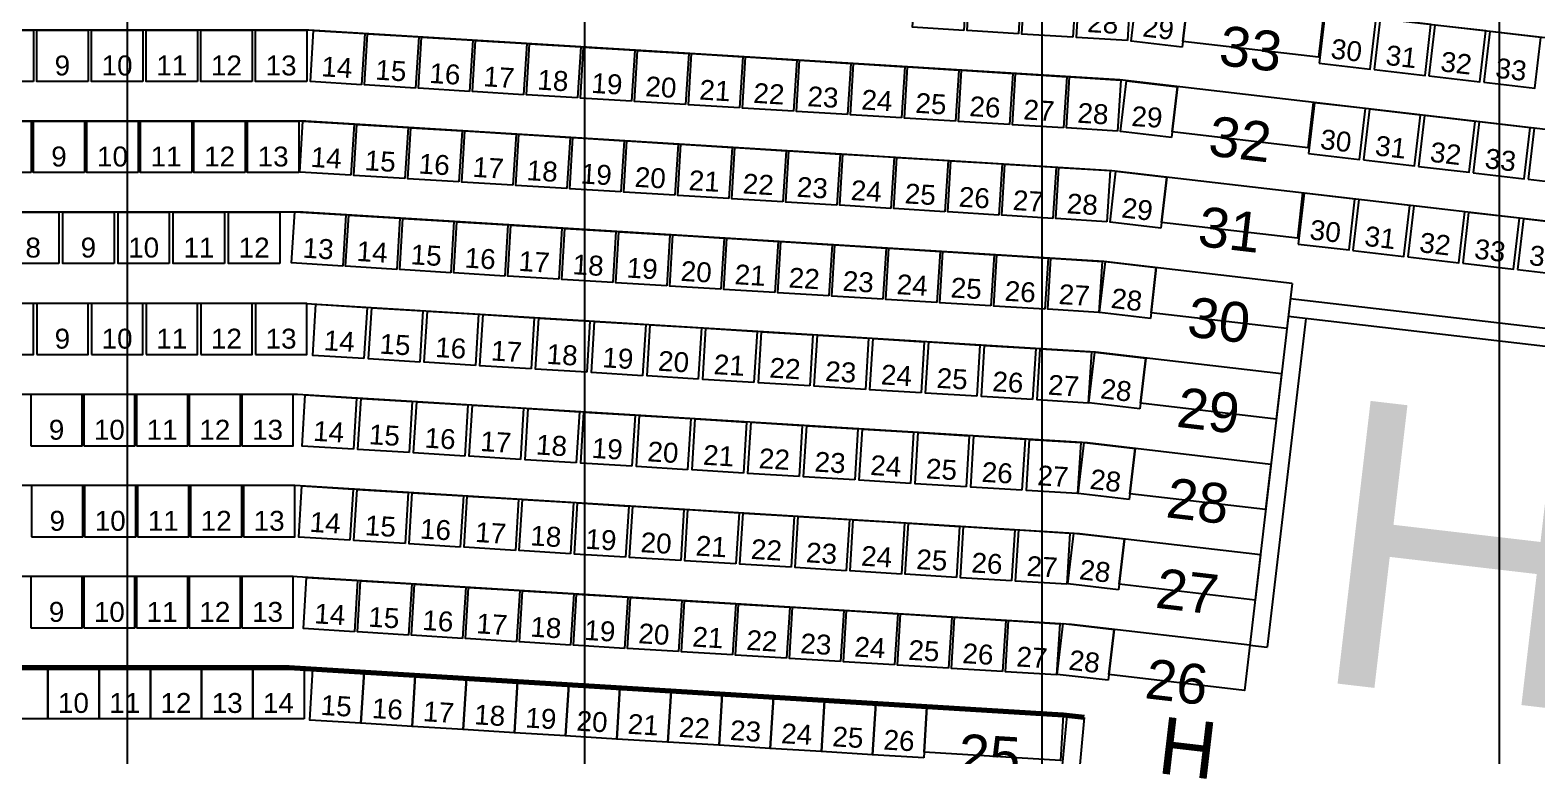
# Model space of a CAD drawing. Header units: millimetres. Extents: x -76108 to 202332, y 27411 to 140378.
# Drawn here: x 119909 to 133137, y 125492 to 131867 of the extents above; entities that cross this region are included whole.
import ezdxf
from ezdxf.enums import TextEntityAlignment as Align

# ---------------------------------------------------------------- set-up
doc = ezdxf.new("R2010")
doc.units = ezdxf.units.MM
doc.header["$LTSCALE"] = 100
for name, color, linetype in [('G-RADER', 252, 'CONTINUOUS'), ('G-RADNUMMER', 4, 'CONTINUOUS'), ('G-STOLAR', 1, 'CONTINUOUS'), ('G-STOLNUMMER', 7, 'CONTINUOUS'), ('G-TRAPPA', 254, 'CONTINUOUS'), ('H-RADER', 252, 'CONTINUOUS'), ('H-RADNUMMER', 4, 'CONTINUOUS'), ('H-STOLAR', 1, 'CONTINUOUS'), ('H-STOLNUMMER', 7, 'CONTINUOUS'), ('H-TRAPPA', 254, 'CONTINUOUS'), ('LINOR_HÄNG', 40, 'CONTINUOUS'), ('SEKTIONS_NR', 4, 'CONTINUOUS')]:
    doc.layers.add(name, color=color, linetype=linetype)
doc.layers.add('SEKTIONER', color=4, linetype='CONTINUOUS', lineweight=70)
doc.styles.add('ARIAL', font='arial.ttf')

msp = doc.modelspace()

# ---------------------------------------------------------------- linework, layer by layer
at = {"layer": 'G-RADER'}
for p, q in [((122183.4, 126266.7), (118752.6, 126266.7)), ((128979.1, 125849.3), (122183.4, 126266.7)), ((129009, 125845.8), (128979.1, 125849.3)), ((129163, 125827.8), (129009, 125845.8))]:
    msp.add_line(p, q, dxfattribs=at)
at = {"layer": 'G-STOLAR'}
for points in [[(120064.7, 125816.7), (119614.7, 125816.7), (119614.7, 126266.7), (120064.7, 126266.7)], [(120514.7, 125816.7), (120064.7, 125816.7), (120064.7, 126266.7), (120514.7, 126266.7)], [(120964.7, 125816.7), (120514.7, 125816.7), (120514.7, 126266.7), (120964.7, 126266.7)], [(121414.7, 125816.7), (120964.7, 125816.7), (120964.7, 126266.7), (121414.7, 126266.7)], [(121864.7, 125816.7), (121414.7, 125816.7), (121414.7, 126266.7), (121864.7, 126266.7)], [(122314.7, 125816.7), (121864.7, 125816.7), (121864.7, 126266.7), (122314.7, 126266.7)], [(122813.2, 125777.8), (122364, 125805.4), (122391.6, 126254.5), (122840.7, 126226.9)], [(123262.3, 125750.2), (122813.2, 125777.8), (122840.7, 126226.9), (123289.9, 126199.3)], [(123711.5, 125722.6), (123262.3, 125750.2), (123289.9, 126199.3), (123739, 126171.8)], [(124160.6, 125695), (123711.5, 125722.6), (123739, 126171.8), (124188.2, 126144.2)], [(124609.8, 125667.4), (124160.6, 125695), (124188.2, 126144.2), (124637.4, 126116.6)], [(125058.9, 125639.8), (124609.8, 125667.4), (124637.4, 126116.6), (125086.5, 126089)], [(125508.1, 125612.3), (125058.9, 125639.8), (125086.5, 126089), (125535.7, 126061.4)], [(125957.2, 125584.7), (125508.1, 125612.3), (125535.7, 126061.4), (125984.8, 126033.8)], [(126406.4, 125557.1), (125957.2, 125584.7), (125984.8, 126033.8), (126434, 126006.2)], [(126855.5, 125529.5), (126406.4, 125557.1), (126434, 126006.2), (126883.1, 125978.7)], [(127304.7, 125501.9), (126855.5, 125529.5), (126883.1, 125978.7), (127332.3, 125951.1)], [(127753.8, 125473.7), (127304.7, 125501.3), (127332.2, 125950.5), (127781.4, 125922.9)]]:
    msp.add_lwpolyline(points, close=True, dxfattribs=at)
at = {"layer": 'G-TRAPPA'}
for p, q in [((129009, 125845.8), (128934.6, 125049.1)), ((129163, 125827.8), (129103, 125185.5))]:
    msp.add_line(p, q, dxfattribs=at)
msp.add_lwpolyline([(128979.1, 125849.3), (128954.6, 125450.1), (127756.9, 125523.6), (127781.4, 125922.9)], dxfattribs=at)
at = {"layer": 'H-RADER'}
for p, q in [((136409.2, 131425.2), (129546.9, 132226.5)), ((122355.3, 131866.7), (118752.6, 131866.7)), ((129475.9, 131429.3), (122355.3, 131866.7)), ((136296.9, 130632.9), (129475.9, 131429.3)), ((122330.7, 131066.7), (118752.6, 131066.7)), ((129404.9, 130632.2), (122330.7, 131066.7)), ((136184.6, 129840.6), (129404.9, 130632.2)), ((122306.2, 130266.7), (118752.6, 130266.7)), ((129334, 129835), (122306.2, 130266.7)), ((130987.6, 129642), (129334, 129835)), ((122281.6, 129466.7), (118752.6, 129466.7)), ((129263, 129037.9), (122281.6, 129466.7)), ((130894.8, 128847.4), (129263, 129037.9)), ((122257.1, 128666.7), (118752.6, 128666.7)), ((129192, 128240.7), (122257.1, 128666.7)), ((130802, 128052.8), (129192, 128240.7)), ((122232.5, 127866.7), (118752.6, 127866.7)), ((129121.1, 127443.6), (122232.5, 127866.7)), ((130709.2, 127258.2), (129121.1, 127443.6)), ((122208, 127066.7), (118752.6, 127066.7)), ((129050.1, 126646.5), (122208, 127066.7)), ((130616.4, 126463.6), (129050.1, 126646.5))]:
    msp.add_line(p, q, dxfattribs=at)
at = {"layer": 'H-STOLAR'}
for points in [[(128105.6, 131864.2), (127656.4, 131891.8), (127684, 132340.9), (128133.2, 132313.3)], [(128584.7, 131834.7), (128135.5, 131862.3), (128163.1, 132311.5), (128612.3, 132283.9)], [(129063.8, 131805.3), (128614.6, 131832.9), (128642.2, 132282.1), (129091.4, 132254.5)], [(129542.9, 131775.9), (129093.7, 131803.5), (129121.3, 132252.6), (129570.4, 132225)], [(130021.8, 131718), (129574.9, 131770.2), (129627.1, 132217.1), (130074, 132164.9)], [(131226, 131577.4), (131672.9, 131525.2), (131725.1, 131972.1), (131278.2, 132024.3)], [(131707.7, 131521.1), (132154.7, 131468.9), (132206.9, 131915.9), (131759.9, 131968.1)], [(132189.4, 131464.9), (132636.4, 131412.7), (132688.6, 131859.6), (132241.6, 131911.8)], [(119937.6, 131416.7), (119487.6, 131416.7), (119487.6, 131866.7), (119937.6, 131866.7)], [(120417.6, 131416.7), (119967.6, 131416.7), (119967.6, 131866.7), (120417.6, 131866.7)], [(120897.6, 131416.7), (120447.6, 131416.7), (120447.6, 131866.7), (120897.6, 131866.7)], [(121377.6, 131416.7), (120927.6, 131416.7), (120927.6, 131866.7), (121377.6, 131866.7)], [(121857.6, 131416.7), (121407.6, 131416.7), (121407.6, 131866.7), (121857.6, 131866.7)], [(122337.6, 131416.7), (121887.6, 131416.7), (121887.6, 131866.7), (122337.6, 131866.7)], [(122818.9, 131387.4), (122369.7, 131415), (122397.3, 131864.1), (122846.5, 131836.5)], [(123293, 131358.2), (122843.8, 131385.8), (122871.4, 131835), (123320.6, 131807.4)], [(123767.1, 131329.1), (123317.9, 131356.7), (123345.5, 131805.9), (123794.7, 131778.3)], [(124241.2, 131300), (123792.1, 131327.6), (123819.6, 131776.7), (124268.8, 131749.2)], [(124715.3, 131270.9), (124266.2, 131298.5), (124293.7, 131747.6), (124742.9, 131720)], [(132671.2, 131408.6), (133118.1, 131356.4), (133170.3, 131803.4), (132723.4, 131855.6)], [(125189.4, 131241.8), (124740.3, 131269.4), (124767.9, 131718.5), (125217, 131690.9)], [(125663.5, 131212.6), (125214.4, 131240.2), (125242, 131689.4), (125691.1, 131661.8)], [(126137.6, 131183.5), (125688.5, 131211.1), (125716.1, 131660.3), (126165.2, 131632.7)], [(126611.7, 131154.4), (126162.6, 131182), (126190.2, 131631.2), (126639.3, 131603.6)], [(127085.8, 131125.3), (126636.7, 131152.9), (126664.3, 131602), (127113.4, 131574.4)], [(127560, 131096.2), (127110.8, 131123.8), (127138.4, 131572.9), (127587.5, 131545.3)], [(128034.1, 131067.1), (127584.9, 131094.6), (127612.5, 131543.8), (128061.6, 131516.2)], [(128508.2, 131037.9), (128059, 131065.5), (128086.6, 131514.7), (128535.8, 131487.1)], [(128982.3, 131008.8), (128533.1, 131036.4), (128560.7, 131485.6), (129009.9, 131458)], [(129456.4, 130979.7), (129007.2, 131007.3), (129034.8, 131456.4), (129484, 131428.8)], [(129929, 130923.4), (129482.1, 130975.6), (129534.3, 131422.5), (129981.2, 131370.3)], [(131133.2, 130782.8), (131580.2, 130730.6), (131632.4, 131177.5), (131185.4, 131229.7)], [(131614.9, 130726.5), (132061.9, 130674.3), (132114.1, 131121.3), (131667.1, 131173.5)], [(132096.7, 130670.3), (132543.6, 130618.1), (132595.8, 131065), (132148.8, 131117.2)], [(119917.6, 130616.7), (119467.6, 130616.7), (119467.6, 131066.7), (119917.6, 131066.7)], [(120387.6, 130616.7), (119937.6, 130616.7), (119937.6, 131066.7), (120387.6, 131066.7)], [(120857.6, 130616.7), (120407.6, 130616.7), (120407.6, 131066.7), (120857.6, 131066.7)], [(121327.6, 130616.7), (120877.6, 130616.7), (120877.6, 131066.7), (121327.6, 131066.7)], [(121797.6, 130616.7), (121347.6, 130616.7), (121347.6, 131066.7), (121797.6, 131066.7)], [(122267.6, 130616.7), (121817.6, 130616.7), (121817.6, 131066.7), (122267.6, 131066.7)], [(122725.4, 130591.6), (122276.2, 130619.2), (122303.8, 131068.3), (122753, 131040.8)], [(123199.5, 130562.5), (122750.3, 130590.1), (122777.9, 131039.2), (123227.1, 131011.6)], [(123673.6, 130533.4), (123224.4, 130560.9), (123252, 131010.1), (123701.2, 130982.5)], [(124147.7, 130504.2), (123698.5, 130531.8), (123726.1, 130981), (124175.3, 130953.4)], [(124621.8, 130475.1), (124172.6, 130502.7), (124200.2, 130951.9), (124649.4, 130924.3)], [(132578.4, 130614), (133025.3, 130561.8), (133077.5, 131008.8), (132630.6, 131061)], [(133060.1, 130557.8), (133507.1, 130505.6), (133559.3, 130952.5), (133112.3, 131004.7)], [(125095.9, 130446), (124646.7, 130473.6), (124674.3, 130922.7), (125123.5, 130895.2)], [(125570, 130416.9), (125120.9, 130444.5), (125148.4, 130893.6), (125597.6, 130866)], [(126044.1, 130387.8), (125595, 130415.4), (125622.5, 130864.5), (126071.7, 130836.9)], [(126518.2, 130358.6), (126069.1, 130386.2), (126096.7, 130835.4), (126545.8, 130807.8)], [(126992.3, 130329.5), (126543.2, 130357.1), (126570.8, 130806.3), (127019.9, 130778.7)], [(127466.4, 130300.4), (127017.3, 130328), (127044.9, 130777.1), (127494, 130749.6)], [(127940.5, 130271.3), (127491.4, 130298.9), (127519, 130748), (127968.1, 130720.4)], [(128414.6, 130242.2), (127965.5, 130269.8), (127993.1, 130718.9), (128442.2, 130691.3)], [(128888.8, 130213.1), (128439.6, 130240.6), (128467.2, 130689.8), (128916.3, 130662.2)], [(129362.9, 130183.9), (128913.7, 130211.5), (128941.3, 130660.7), (129390.4, 130633.1)], [(129836.3, 130128.8), (129389.3, 130181), (129441.5, 130627.9), (129888.5, 130575.7)], [(131040.4, 129988.2), (131487.4, 129936), (131539.6, 130382.9), (131092.6, 130435.1)], [(131522.1, 129931.9), (131969.1, 129879.7), (132021.3, 130326.7), (131574.3, 130378.9)], [(132003.9, 129875.7), (132450.8, 129823.5), (132503, 130270.4), (132056.1, 130322.6)], [(120161, 129816.7), (119711, 129816.7), (119711, 130266.7), (120161, 130266.7)], [(120646, 129816.7), (120196, 129816.7), (120196, 130266.7), (120646, 130266.7)], [(121131, 129816.7), (120681, 129816.7), (120681, 130266.7), (121131, 130266.7)], [(121616, 129816.7), (121166, 129816.7), (121166, 130266.7), (121616, 130266.7)], [(122101, 129816.7), (121651, 129816.7), (121651, 130266.7), (122101, 130266.7)], [(122654.4, 129794.5), (122205.3, 129822), (122232.8, 130271.2), (122682, 130243.6)], [(123128.5, 129765.3), (122679.4, 129792.9), (122706.9, 130242.1), (123156.1, 130214.5)], [(123602.6, 129736.2), (123153.5, 129763.8), (123181.1, 130213), (123630.2, 130185.4)], [(124076.7, 129707.1), (123627.6, 129734.7), (123655.2, 130183.8), (124104.3, 130156.2)], [(132485.6, 129819.4), (132932.6, 129767.2), (132984.8, 130214.2), (132537.8, 130266.4)], [(132967.3, 129763.2), (133414.3, 129711), (133466.5, 130157.9), (133019.5, 130210.1)], [(124550.8, 129678), (124101.7, 129705.6), (124129.3, 130154.7), (124578.4, 130127.1)], [(125024.9, 129648.9), (124575.8, 129676.4), (124603.4, 130125.6), (125052.5, 130098)], [(125499, 129619.7), (125049.9, 129647.3), (125077.5, 130096.5), (125526.6, 130068.9)], [(125973.2, 129590.6), (125524, 129618.2), (125551.6, 130067.4), (126000.7, 130039.8)], [(126447.3, 129561.5), (125998.1, 129589.1), (126025.7, 130038.2), (126474.8, 130010.7)], [(126921.4, 129532.4), (126472.2, 129560), (126499.8, 130009.1), (126949, 129981.5)], [(127395.5, 129503.3), (126946.3, 129530.8), (126973.9, 129980), (127423.1, 129952.4)], [(127869.6, 129474.1), (127420.4, 129501.7), (127448, 129950.9), (127897.2, 129923.3)], [(128343.7, 129445), (127894.5, 129472.6), (127922.1, 129921.8), (128371.3, 129894.2)], [(128817.8, 129415.9), (128368.6, 129443.5), (128396.2, 129892.6), (128845.4, 129865.1)], [(129291.9, 129386.8), (128842.7, 129414.4), (128870.3, 129863.5), (129319.5, 129835.9)], [(129743.5, 129334.2), (129296.5, 129386.4), (129348.7, 129833.3), (129795.7, 129781.1)], [(119487.6, 129016.7), (119937.6, 129016.7), (119937.6, 129466.7), (119487.6, 129466.7)], [(119967.6, 129016.7), (120417.6, 129016.7), (120417.6, 129466.7), (119967.6, 129466.7)], [(120447.6, 129016.7), (120897.6, 129016.7), (120897.6, 129466.7), (120447.6, 129466.7)], [(120927.6, 129016.7), (121377.6, 129016.7), (121377.6, 129466.7), (120927.6, 129466.7)], [(121407.6, 129016.7), (121857.6, 129016.7), (121857.6, 129466.7), (121407.6, 129466.7)], [(121887.6, 129016.7), (122337.6, 129016.7), (122337.6, 129466.7), (121887.6, 129466.7)], [(122840.2, 128981.5), (122391, 129009.1), (122418.6, 129458.3), (122867.7, 129430.7)], [(123329.2, 128951.5), (122880.1, 128979.1), (122907.7, 129428.2), (123356.8, 129400.6)], [(123818.3, 128921.5), (123369.2, 128949), (123396.8, 129398.2), (123845.9, 129370.6)], [(124307.4, 128891.4), (123858.2, 128919), (123885.8, 129368.2), (124335, 129340.6)], [(124796.5, 128861.4), (124347.3, 128889), (124374.9, 129338.1), (124824.1, 129310.5)], [(125285.6, 128831.3), (124836.4, 128858.9), (124864, 129308.1), (125313.1, 129280.5)], [(125774.6, 128801.3), (125325.5, 128828.9), (125353.1, 129278), (125802.2, 129250.5)], [(126263.7, 128771.3), (125814.6, 128798.9), (125842.1, 129248), (126291.3, 129220.4)], [(126752.8, 128741.2), (126303.6, 128768.8), (126331.2, 129218), (126780.4, 129190.4)], [(127241.9, 128711.2), (126792.7, 128738.8), (126820.3, 129187.9), (127269.5, 129160.3)], [(127730.9, 128681.1), (127281.8, 128708.7), (127309.4, 129157.9), (127758.5, 129130.3)], [(128220, 128651.1), (127770.9, 128678.7), (127798.5, 129127.8), (128247.6, 129100.3)], [(128709.1, 128621.1), (128259.9, 128648.7), (128287.5, 129097.8), (128736.7, 129070.2)], [(129198.2, 128591), (128749, 128618.6), (128776.6, 129067.8), (129225.8, 129040.2)], [(129650.7, 128539.6), (129203.7, 128591.8), (129255.9, 129038.7), (129702.9, 128986.5)], [(119916.6, 128216.7), (120366.6, 128216.7), (120366.6, 128666.7), (119916.6, 128666.7)], [(120379.6, 128216.7), (120829.6, 128216.7), (120829.6, 128666.7), (120379.6, 128666.7)], [(120842.6, 128216.7), (121292.6, 128216.7), (121292.6, 128666.7), (120842.6, 128666.7)], [(121305.6, 128216.7), (121755.6, 128216.7), (121755.6, 128666.7), (121305.6, 128666.7)], [(121768.6, 128216.7), (122218.6, 128216.7), (122218.6, 128666.7), (121768.6, 128666.7)], [(122746.8, 128185.8), (122297.7, 128213.3), (122325.3, 128662.5), (122774.4, 128634.9)], [(123235.9, 128155.7), (122786.8, 128183.3), (122814.4, 128632.5), (123263.5, 128604.9)], [(123725, 128125.7), (123275.8, 128153.3), (123303.4, 128602.4), (123752.6, 128574.8)], [(124214.1, 128095.6), (123764.9, 128123.2), (123792.5, 128572.4), (124241.7, 128544.8)], [(124703.2, 128065.6), (124254, 128093.2), (124281.6, 128542.3), (124730.7, 128514.8)], [(125192.2, 128035.6), (124743.1, 128063.2), (124770.7, 128512.3), (125219.8, 128484.7)], [(125681.3, 128005.5), (125232.2, 128033.1), (125259.7, 128482.3), (125708.9, 128454.7)], [(126170.4, 127975.5), (125721.2, 128003.1), (125748.8, 128452.2), (126198, 128424.6)], [(126659.5, 127945.4), (126210.3, 127973), (126237.9, 128422.2), (126687.1, 128394.6)], [(127148.5, 127915.4), (126699.4, 127943), (126727, 128392.2), (127176.1, 128364.6)], [(127637.6, 127885.4), (127188.5, 127913), (127216.1, 128362.1), (127665.2, 128334.5)], [(128126.7, 127855.3), (127677.6, 127882.9), (127705.1, 128332.1), (128154.3, 128304.5)], [(128615.8, 127825.3), (128166.6, 127852.9), (128194.2, 128302), (128643.4, 128274.4)], [(129104.9, 127795.3), (128655.7, 127822.8), (128683.3, 128272), (129132.4, 128244.4)], [(129557.9, 127745), (129111, 127797.2), (129163.1, 128244.1), (129610.1, 128191.9)], [(119922.6, 127416.7), (120372.6, 127416.7), (120372.6, 127866.7), (119922.6, 127866.7)], [(120387.6, 127416.7), (120837.6, 127416.7), (120837.6, 127866.7), (120387.6, 127866.7)], [(120852.6, 127416.7), (121302.6, 127416.7), (121302.6, 127866.7), (120852.6, 127866.7)], [(121317.6, 127416.7), (121767.6, 127416.7), (121767.6, 127866.7), (121317.6, 127866.7)], [(121782.6, 127416.7), (122232.6, 127416.7), (122232.6, 127866.7), (121782.6, 127866.7)], [(122716.7, 127386.1), (122267.6, 127413.7), (122295.2, 127862.8), (122744.3, 127835.3)], [(123200.8, 127356.4), (122751.7, 127384), (122779.3, 127833.1), (123228.4, 127805.5)], [(123684.9, 127326.6), (123235.8, 127354.2), (123263.3, 127803.4), (123712.5, 127775.8)], [(124169, 127296.9), (123719.8, 127324.5), (123747.4, 127773.6), (124196.6, 127746.1)], [(124653.1, 127267.2), (124203.9, 127294.8), (124231.5, 127743.9), (124680.7, 127716.3)], [(125137.2, 127237.4), (124688, 127265), (124715.6, 127714.2), (125164.8, 127686.6)], [(125621.3, 127207.7), (125172.1, 127235.3), (125199.7, 127684.4), (125648.8, 127656.9)], [(126105.3, 127178), (125656.2, 127205.6), (125683.8, 127654.7), (126132.9, 127627.1)], [(126589.4, 127148.2), (126140.3, 127175.8), (126167.9, 127625), (126617, 127597.4)], [(127073.5, 127118.5), (126624.4, 127146.1), (126652, 127595.3), (127101.1, 127567.7)], [(127557.6, 127088.8), (127108.5, 127116.4), (127136, 127565.5), (127585.2, 127537.9)], [(128041.7, 127059), (127592.5, 127086.6), (127620.1, 127535.8), (128069.3, 127508.2)], [(128525.8, 127029.3), (128076.6, 127056.9), (128104.2, 127506.1), (128553.4, 127478.5)], [(129009.9, 126999.6), (128560.7, 127027.2), (128588.3, 127476.3), (129037.5, 127448.7)], [(129465.1, 126950.4), (129018.2, 127002.6), (129070.4, 127449.5), (129517.3, 127397.3)], [(119916.6, 126616.7), (120366.6, 126616.7), (120366.6, 127066.7), (119916.6, 127066.7)], [(120379.6, 126616.7), (120829.6, 126616.7), (120829.6, 127066.7), (120379.6, 127066.7)], [(120842.6, 126616.7), (121292.6, 126616.7), (121292.6, 127066.7), (120842.6, 127066.7)], [(121305.6, 126616.7), (121755.6, 126616.7), (121755.6, 127066.7), (121305.6, 127066.7)], [(121768.6, 126616.7), (122218.6, 126616.7), (122218.6, 127066.7), (121768.6, 127066.7)], [(122757.2, 126582.1), (122308, 126609.7), (122335.6, 127058.9), (122784.7, 127031.3)], [(123231.3, 126553), (122782.1, 126580.6), (122809.7, 127029.7), (123258.8, 127002.1)], [(123705.4, 126523.9), (123256.2, 126551.5), (123283.8, 127000.6), (123733, 126973)], [(124179.5, 126494.8), (123730.3, 126522.3), (123757.9, 126971.5), (124207.1, 126943.9)], [(124653.6, 126465.6), (124204.4, 126493.2), (124232, 126942.4), (124681.2, 126914.8)], [(125127.7, 126436.5), (124678.5, 126464.1), (124706.1, 126913.3), (125155.3, 126885.7)], [(125601.8, 126407.4), (125152.6, 126435), (125180.2, 126884.1), (125629.4, 126856.5)], [(126075.9, 126378.3), (125626.7, 126405.9), (125654.3, 126855), (126103.5, 126827.4)], [(126550, 126349.2), (126100.9, 126376.7), (126128.4, 126825.9), (126577.6, 126798.3)], [(127024.1, 126320), (126575, 126347.6), (126602.5, 126796.8), (127051.7, 126769.2)], [(127498.2, 126290.9), (127049.1, 126318.5), (127076.7, 126767.7), (127525.8, 126740.1)], [(127972.3, 126261.8), (127523.2, 126289.4), (127550.8, 126738.5), (127999.9, 126711)], [(128446.4, 126232.7), (127997.3, 126260.3), (128024.9, 126709.4), (128474, 126681.8)], [(128920.5, 126203.6), (128471.4, 126231.1), (128499, 126680.3), (128948.1, 126652.7)], [(129372.4, 126155.8), (128925.4, 126208), (128977.6, 126654.9), (129424.5, 126602.7)]]:
    msp.add_lwpolyline(points, close=True, dxfattribs=at)
at = {"layer": 'H-TRAPPA'}
for p, q in [((130987.6, 129642), (130616.4, 126463.6)), ((134333.6, 129114.2), (130971.8, 129506.7)), ((131107.8, 129334.8), (130770.4, 126445.6)), ((134315.6, 128960.2), (130953.8, 129352.7)), ((130616.4, 126463.6), (130770.4, 126445.6))]:
    msp.add_line(p, q, dxfattribs=at)
for points in [[(131265.9, 132025.8), (131219.5, 131628.5), (130027.6, 131767.6), (130074, 132164.9)], [(131173.1, 131231.2), (131126.7, 130833.9), (129934.8, 130973), (129981.2, 131370.3)], [(131080.4, 130436.6), (131034, 130039.3), (129842.1, 130178.4), (129888.5, 130575.7)], [(130987.6, 129642), (130941.2, 129244.7), (129749.3, 129383.8), (129795.7, 129781.1)], [(130894.8, 128847.4), (130848.4, 128450.1), (129656.5, 128589.2), (129702.9, 128986.5)], [(130802, 128052.8), (130755.6, 127655.5), (129563.7, 127794.6), (129610.1, 128191.9)], [(130709.2, 127258.2), (130662.8, 126860.9), (129470.9, 127000), (129517.3, 127397.3)], [(130616.4, 126463.6), (130570.1, 126066.3), (129378.2, 126205.4), (129424.5, 126602.7)]]:
    msp.add_lwpolyline(points, dxfattribs=at)
at = {"layer": 'LINOR_HÄNG'}
for p, q in [((120760.1, 137808.9), (120760.1, 30391.1)), ((124775.1, 137450.7), (124775.1, 30749.3)), ((128790.1, 136831.3), (128790.1, 31368.7)), ((132805.1, 135765.9), (132805.1, 32434.1))]:
    msp.add_line(p, q, dxfattribs=at)
at = {"layer": 'SEKTIONER'}
for p, q in [((122183.4, 126266.7), (115321.8, 126266.7)), ((128979.1, 125849.3), (122183.4, 126266.7)), ((129163, 125827.8), (128979.1, 125849.3))]:
    msp.add_line(p, q, dxfattribs=at)

# ---------------------------------------------------------------- texts
at = {"layer": 'G-RADNUMMER', "style": 'ARIAL'}
msp.add_text('25', height=350, rotation=356.48537, dxfattribs=at).set_placement((128049.5, 125336.8))
at = {"layer": 'G-STOLNUMMER', "style": 'ARIAL'}
for s, rotation, p in [('10', 360, (120289.7, 125816.7)), ('11', 360, (120739.7, 125816.7)), ('12', 360, (121189.7, 125816.7)), ('13', 360, (121639.7, 125816.7)), ('14', 360, (122089.7, 125816.7)), ('15', 356.48536, (122588.6, 125791.6)), ('16', 356.48536, (123037.7, 125764)), ('17', 356.48536, (123486.9, 125736.4)), ('18', 356.48536, (123936, 125708.8)), ('19', 356.48536, (124385.2, 125681.2)), ('20', 356.48536, (124834.3, 125653.6)), ('21', 356.48536, (125283.5, 125626.1)), ('22', 356.48536, (125732.7, 125598.5)), ('23', 356.48536, (126181.8, 125570.9)), ('24', 356.48536, (126631, 125543.3)), ('25', 356.48536, (127080.1, 125515.7)), ('26', 356.48536, (127529.2, 125487.5))]:
    msp.add_text(s, height=175, rotation=rotation, dxfattribs=at).set_placement(p, align=Align.BOTTOM_CENTER)
at = {"layer": 'H-RADNUMMER', "style": 'ARIAL'}
for s, p in [('33', (130335, 131562)), ('32', (130242.2, 130767.4)), ('31', (130149.4, 129972.8)), ('30', (130056.6, 129178.2)), ('29', (129963.8, 128383.6)), ('28', (129871.1, 127589)), ('27', (129778.3, 126794.4)), ('26', (129685.5, 125999.8))]:
    msp.add_text(s, height=350, rotation=353.34001, dxfattribs=at).set_placement(p)
at = {"layer": 'H-STOLNUMMER', "style": 'ARIAL'}
for s, rotation, p in [('28', 356.48536, (129318.3, 131789.7)), ('29', 353.34001, (129798.3, 131744.1)), ('30', 353.34001, (131449.5, 131551.3)), ('9', 360, (120192.6, 131416.7)), ('10', 360, (120672.6, 131416.7)), ('11', 360, (121152.6, 131416.7)), ('12', 360, (121632.6, 131416.7)), ('13', 360, (122112.6, 131416.7)), ('14', 356.48536, (122594.3, 131401.2)), ('31', 353.34001, (131931.2, 131495)), ('32', 353.34001, (132412.9, 131438.8)), ('33', 353.34001, (132894.6, 131382.5)), ('15', 356.48536, (123068.4, 131372)), ('16', 356.48536, (123542.5, 131342.9)), ('17', 356.48536, (124016.6, 131313.8)), ('18', 356.48536, (124490.7, 131284.7)), ('19', 356.48536, (124964.8, 131255.6)), ('20', 356.48536, (125439, 131226.4)), ('21', 356.48536, (125913.1, 131197.3)), ('22', 356.48536, (126387.2, 131168.2)), ('23', 356.48536, (126861.3, 131139.1)), ('24', 356.48536, (127335.4, 131110)), ('25', 356.48536, (127809.5, 131080.8)), ('26', 356.48536, (128283.6, 131051.7)), ('27', 356.48536, (128757.7, 131022.6)), ('28', 356.48536, (129231.8, 130993.5)), ('29', 356.48536, (129705.9, 130964.4)), ('30', 353.34001, (131356.7, 130756.7)), ('9', 360, (120162.6, 130616.7)), ('10', 360, (120632.6, 130616.7)), ('11', 360, (121102.6, 130616.7)), ('12', 360, (121572.6, 130616.7)), ('13', 360, (122042.6, 130616.7)), ('14', 356.48536, (122500.8, 130605.4)), ('31', 353.34001, (131838.4, 130700.4)), ('32', 353.34001, (132320.1, 130644.2)), ('33', 353.34001, (132801.9, 130587.9)), ('15', 356.48536, (122974.9, 130576.3)), ('16', 356.48536, (123449, 130547.2)), ('17', 356.48536, (123923.1, 130518)), ('18', 356.48536, (124397.2, 130488.9)), ('19', 356.48536, (124871.3, 130459.8)), ('20', 356.48536, (125345.4, 130430.7)), ('21', 356.48536, (125819.5, 130401.6)), ('22', 356.48536, (126293.6, 130372.4)), ('23', 356.48536, (126767.8, 130343.3)), ('24', 356.48536, (127241.9, 130314.2)), ('25', 356.48536, (127716, 130285.1)), ('26', 356.48536, (128190.1, 130256)), ('27', 356.48536, (128664.2, 130226.8)), ('28', 356.48536, (129138.3, 130197.7)), ('29', 353.34001, (129612.8, 130154.9)), ('30', 353.34001, (131263.9, 129962.1)), ('8', 360, (119936, 129816.7)), ('9', 360, (120421, 129816.7)), ('10', 360, (120906, 129816.7)), ('11', 360, (121391, 129816.7)), ('12', 360, (121876, 129816.7)), ('13', 356.48536, (122429.8, 129808.2)), ('31', 353.34001, (131745.6, 129905.8)), ('32', 353.34001, (132227.4, 129849.6)), ('33', 353.34001, (132709.1, 129793.3)), ('14', 356.48536, (122903.9, 129779.1)), ('15', 356.48536, (123378, 129750)), ('16', 356.48536, (123852.1, 129720.9)), ('17', 356.48536, (124326.3, 129691.8)), ('18', 356.48536, (124800.4, 129662.6)), ('34', 353.34001, (133190.8, 129737.1)), ('19', 356.48536, (125274.5, 129633.5)), ('20', 356.48536, (125748.6, 129604.4)), ('21', 356.48536, (126222.7, 129575.3)), ('22', 356.48536, (126696.8, 129546.2)), ('23', 356.48536, (127170.9, 129517.1)), ('24', 356.48536, (127645, 129487.9)), ('25', 356.48536, (128119.1, 129458.8)), ('26', 356.48536, (128593.2, 129429.7)), ('27', 356.48536, (129067.3, 129400.6)), ('28', 353.34001, (129520, 129360.3)), ('9', 360, (120192.6, 129016.7)), ('10', 360, (120672.6, 129016.7)), ('11', 360, (121152.6, 129016.7)), ('12', 360, (121632.6, 129016.7)), ('13', 360, (122112.6, 129016.7)), ('14', 356.48536, (122615.6, 128995.3)), ('15', 356.48536, (123104.7, 128965.3)), ('16', 356.48536, (123593.7, 128935.3)), ('17', 356.48536, (124082.8, 128905.2)), ('18', 356.48536, (124571.9, 128875.2)), ('19', 356.48536, (125061, 128845.1)), ('20', 356.48536, (125550.1, 128815.1)), ('21', 356.48536, (126039.1, 128785.1)), ('22', 356.48536, (126528.2, 128755)), ('23', 356.48536, (127017.3, 128725)), ('24', 356.48536, (127506.4, 128694.9)), ('25', 356.48536, (127995.4, 128664.9)), ('26', 356.48536, (128484.5, 128634.9)), ('27', 356.48536, (128973.6, 128604.8)), ('28', 353.34001, (129427.2, 128565.7)), ('9', 360, (120141.6, 128216.7)), ('10', 360, (120604.6, 128216.7)), ('11', 360, (121067.6, 128216.7)), ('12', 360, (121530.6, 128216.7)), ('13', 360, (121993.6, 128216.7)), ('14', 356.48536, (122522.3, 128199.6)), ('15', 356.48536, (123011.3, 128169.5)), ('16', 356.48536, (123500.4, 128139.5)), ('17', 356.48536, (123989.5, 128109.4)), ('18', 356.48536, (124478.6, 128079.4)), ('19', 356.48536, (124967.7, 128049.4)), ('20', 356.48536, (125456.7, 128019.3)), ('21', 356.48536, (125945.8, 127989.3)), ('22', 356.48536, (126434.9, 127959.2)), ('23', 356.48536, (126924, 127929.2)), ('24', 356.48536, (127413, 127899.2)), ('25', 356.48536, (127902.1, 127869.1)), ('26', 356.48536, (128391.2, 127839.1)), ('27', 356.48536, (128880.3, 127809)), ('28', 353.34001, (129334.4, 127771.1)), ('9', 360, (120147.6, 127416.7)), ('10', 360, (120612.6, 127416.7)), ('11', 360, (121077.6, 127416.7)), ('12', 360, (121542.6, 127416.7)), ('13', 360, (122007.6, 127416.7)), ('14', 356.48536, (122492.2, 127399.9)), ('15', 356.48536, (122976.2, 127370.2)), ('16', 356.48536, (123460.3, 127340.4)), ('17', 356.48536, (123944.4, 127310.7)), ('18', 356.48536, (124428.5, 127281)), ('19', 356.48536, (124912.6, 127251.2)), ('20', 356.48536, (125396.7, 127221.5)), ('21', 356.48536, (125880.8, 127191.8)), ('22', 356.48536, (126364.9, 127162)), ('23', 356.48536, (126848.9, 127132.3)), ('24', 356.48536, (127333, 127102.6)), ('25', 356.48536, (127817.1, 127072.8)), ('26', 356.48536, (128301.2, 127043.1)), ('27', 356.48536, (128785.3, 127013.4)), ('28', 353.34001, (129241.7, 126976.5)), ('9', 360, (120141.6, 126616.7)), ('10', 360, (120604.6, 126616.7)), ('11', 360, (121067.6, 126616.7)), ('12', 360, (121530.6, 126616.7)), ('13', 360, (121993.6, 126616.7)), ('14', 356.48536, (122532.6, 126595.9)), ('15', 356.48536, (123006.7, 126566.8)), ('16', 356.48536, (123480.8, 126537.7)), ('17', 356.48536, (123954.9, 126508.5)), ('18', 356.48536, (124429, 126479.4)), ('19', 356.48536, (124903.1, 126450.3)), ('20', 356.48536, (125377.2, 126421.2)), ('21', 356.48536, (125851.3, 126392.1)), ('22', 356.48536, (126325.4, 126363)), ('23', 356.48536, (126799.5, 126333.8)), ('24', 356.48536, (127273.6, 126304.7)), ('25', 356.48536, (127747.8, 126275.6)), ('26', 356.48536, (128221.9, 126246.5)), ('27', 356.48536, (128696, 126217.4)), ('28', 353.34001, (129148.9, 126181.9))]:
    msp.add_text(s, height=175, rotation=rotation, dxfattribs=at).set_placement(p, align=Align.BOTTOM_CENTER)
at = {"layer": 'SEKTIONS_NR', "style": 'ARIAL'}
for height, p in [(2500, (131102.5, 126159.9)), (500, (129793.3, 125342))]:
    msp.add_text('H', height=height, rotation=353.34, dxfattribs=at).set_placement(p)

doc.saveas('drawing.dxf')
